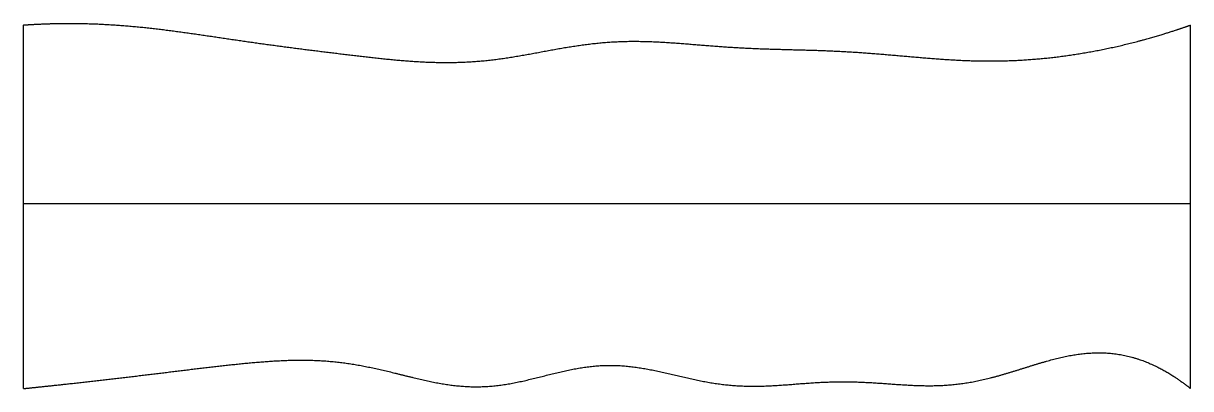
# Model space of a CAD drawing. Header units: millimetres. Extents: x 0 to 10, y -0.1 to 3.1.
import ezdxf

# ---------------------------------------------------------------- set-up
doc = ezdxf.new("R2010")
doc.units = ezdxf.units.MM
doc.layers.get('0').update_dxf_attribs({"linetype": 'CONTINUOUS'})

msp = doc.modelspace()

# ---------------------------------------------------------------- linework, layer by layer
for points in [[(0, 3.055), (0.04, 3.058), (0.121, 3.063), (0.241, 3.068), (0.402, 3.071), (0.602, 3.067), (0.802, 3.056), (1.003, 3.039), (1.203, 3.016), (1.403, 2.989), (1.602, 2.96), (1.802, 2.93), (2.002, 2.901), (2.201, 2.874), (2.401, 2.848), (2.601, 2.823), (2.801, 2.799), (3.001, 2.775), (3.202, 2.754), (3.402, 2.739), (3.603, 2.732), (3.803, 2.736), (4.004, 2.753), (4.204, 2.782), (4.403, 2.819), (4.602, 2.857), (4.802, 2.889), (5.002, 2.911), (5.202, 2.919), (5.402, 2.914), (5.602, 2.901), (5.803, 2.884), (6.004, 2.868), (6.205, 2.856), (6.405, 2.849), (6.606, 2.844), (6.806, 2.839), (7.006, 2.831), (7.206, 2.818), (7.407, 2.802), (7.607, 2.784), (7.807, 2.767), (8.008, 2.753), (8.209, 2.746), (8.409, 2.747), (8.61, 2.757), (8.81, 2.775), (9.01, 2.802), (9.21, 2.837), (9.408, 2.879), (9.606, 2.93), (9.764, 2.976), (9.882, 3.014), (9.961, 3.041), (10, 3.055)], [(0, -0.055), (0, 0.069), (0, 0.318), (0, 0.691), (0, 1.189), (0, 1.811), (0, 2.309), (0, 2.682), (0, 2.931), (0, 3.055)], [(10, -0.055), (10, 0.069), (10, 0.318), (10, 0.691), (10, 1.189), (10, 1.811), (10, 2.309), (10, 2.682), (10, 2.931), (10, 3.055)], [(0, 1.527), (0.4, 1.527), (1.2, 1.527), (2.4, 1.527), (4, 1.527), (6, 1.527), (7.6, 1.527), (8.8, 1.527), (9.6, 1.527), (10, 1.527)], [(0, -0.055), (0.04, -0.051), (0.12, -0.042), (0.241, -0.03), (0.401, -0.012), (0.602, 0.01), (0.802, 0.033), (1.003, 0.057), (1.203, 0.081), (1.403, 0.106), (1.604, 0.13), (1.804, 0.153), (2.005, 0.172), (2.206, 0.187), (2.407, 0.192), (2.608, 0.184), (2.809, 0.16), (3.01, 0.121), (3.21, 0.072), (3.411, 0.02), (3.611, -0.022), (3.81, -0.044), (4.01, -0.04), (4.21, -0.009), (4.41, 0.04), (4.609, 0.093), (4.809, 0.134), (5.009, 0.151), (5.209, 0.139), (5.408, 0.103), (5.608, 0.054), (5.808, 0.007), (6.009, -0.026), (6.209, -0.038), (6.41, -0.033), (6.611, -0.016), (6.812, 0), (7.014, 0.007), (7.215, 0.001), (7.417, -0.014), (7.618, -0.029), (7.819, -0.034), (8.019, -0.02), (8.218, 0.016), (8.417, 0.071), (8.616, 0.135), (8.813, 0.197), (9.011, 0.242), (9.209, 0.26), (9.407, 0.244), (9.604, 0.189), (9.763, 0.112), (9.881, 0.036), (9.96, -0.023), (10, -0.055)]]:
    msp.add_open_spline(points, degree=5)

doc.saveas('drawing.dxf')
